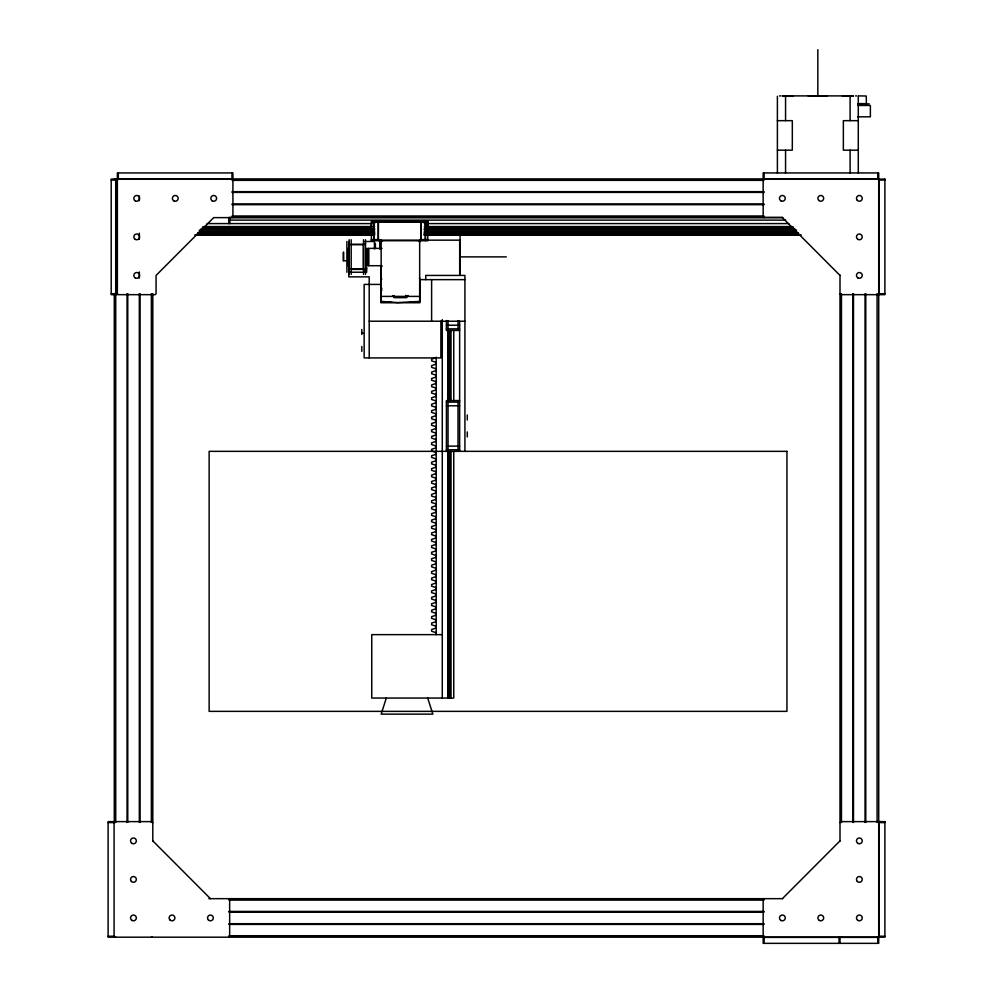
<?xml version="1.0" encoding="UTF-8"?>
<svg xmlns="http://www.w3.org/2000/svg" width="993" height="993" viewBox="0 0 993 993"><rect width="100%" height="100%" fill="white"/><g stroke="black" fill="none" stroke-linecap="round" stroke-linejoin="round"><path stroke-width="1.49" d="M406.745 295.641L406.162 296.783L394.655 296.783L394.072 295.641M406.882 295.827L406.298 296.981L394.519 296.981L393.936 295.827M386.327 698.054L381.163 714.128L432.874 714.128L427.698 698.054M790.788 96.234L785.178 96.234M408.024 295.542L406.596 297.664L394.221 297.664L392.794 295.542M427.797 229.47L427.797 227.993M827.008 96.284L808.203 95.899M782.372 898.665L840.004 840.885M231.965 217.628L232.921 216.66L232.921 180.068L231.965 179.1L118.328 179.1L117.36 180.068L117.36 293.705L118.328 294.66L155.107 294.66L156.075 293.705L156.075 275.409L213.706 217.628L782.608 217.628M390.783 301.984L381.151 301.984M419.667 301.984L410.035 301.984M228.688 937.181L229.644 936.225L229.644 899.633L228.688 898.665M878.718 293.705L877.762 294.66L840.972 294.66L840.004 293.705M764.126 898.665L763.158 899.633L763.158 936.225L764.126 937.181M840.004 822.589L840.972 821.621L877.762 821.621L878.718 822.589M877.762 937.181L878.718 936.225L878.718 180.068L877.762 179.1L764.126 179.1L763.158 180.068L763.158 216.66L764.126 217.628M427.797 227.087L427.983 226.069M436.212 357.654L431.62 359.181L431.62 360.869L436.212 362.395M436.212 364.096L431.62 365.61L431.62 367.311L436.212 368.837M436.212 370.526L431.62 372.052L431.62 373.74L436.212 375.267M436.212 376.968L431.62 378.494L431.62 380.182L436.212 381.709M436.212 383.397L431.62 384.924L431.62 386.625L436.212 388.139M436.212 389.839L431.62 391.366L431.62 393.054L436.212 394.581M436.212 396.281L431.62 397.796L431.62 399.496L436.212 401.023M436.212 402.711L431.62 404.238L431.62 405.926L436.212 407.453M436.212 409.153L431.62 410.68L431.62 412.368L436.212 413.895M436.212 415.583L431.62 417.11L431.62 418.81L436.212 420.324M436.212 422.025L431.62 423.552L431.62 425.24L436.212 426.767M436.212 428.455L431.62 429.981L431.62 431.682L436.212 433.209M436.212 434.897L431.62 436.423L431.62 438.112L436.212 439.638M436.212 441.339L431.62 442.853L431.62 444.554L436.212 446.08M436.212 447.769L431.62 449.295L431.62 450.996L436.212 452.51M436.212 454.211L431.62 455.737L431.62 457.425L436.212 458.952M436.212 460.64L431.62 462.167L431.62 463.868L436.212 465.394M436.212 467.082L431.62 468.609L431.62 470.297L436.212 471.824M436.212 473.524L431.62 475.039L431.62 476.739L436.212 478.266M436.212 479.954L431.62 481.481L431.62 483.169L436.212 484.696M436.212 486.396L431.62 487.923L431.62 489.611L436.212 491.138M436.212 492.826L431.62 494.353L431.62 496.053L436.212 497.567M436.212 499.268L431.62 500.795L431.62 502.483L436.212 504.01M436.212 505.71L431.62 507.224L431.62 508.925L436.212 510.452M436.212 512.14L431.62 513.666L431.62 515.355L436.212 516.881M436.212 518.582L431.62 520.109L431.62 521.797L436.212 523.323M436.212 525.012L431.62 526.538L431.62 528.239L436.212 529.753M436.212 531.454L431.62 532.98L431.62 534.668L436.212 536.195M436.212 537.883L431.62 539.41L431.62 541.111L436.212 542.637M436.212 544.325L431.62 545.852L431.62 547.54L436.212 549.067M436.212 550.767L431.62 552.282L431.62 553.982L436.212 555.509M436.212 557.197L431.62 558.724L431.62 560.424L436.212 561.939M436.212 563.639L431.62 565.166L431.62 566.854L436.212 568.381M436.212 570.069L431.62 571.596L431.62 573.296L436.212 574.823M436.212 576.511L431.62 578.038L431.62 579.726L436.212 581.253M436.212 582.953L431.62 584.467L431.62 586.168L436.212 587.695M436.212 589.383L431.62 590.909L431.62 592.598L436.212 594.124M436.212 595.825L431.62 597.352L431.62 599.04L436.212 600.566M436.212 602.255L431.62 603.781L431.62 605.482L436.212 606.996M436.212 608.697L431.62 610.223L431.62 611.911L436.212 613.438M436.212 615.139L431.62 616.653L431.62 618.354L436.212 619.88M436.212 621.568L431.62 623.095L431.62 624.783L436.212 626.31M436.212 628.01L431.62 629.537L431.62 631.225L436.212 632.752M844.894 96.234L850.492 96.234M364.803 241.51L374.435 241.485L374.435 248.908M779.542 95.899L780.846 95.899M782.298 95.899L853.372 95.899M855.482 95.899L856.76 95.899M858.672 95.899L866.256 96.011L866.38 103.607L858.3 103.607M782.683 96.284L793.283 96.284M842.399 96.284L852.987 96.284M857.89 103.905L869.223 103.905M857.642 105.457L870.377 105.457L870.377 116.814L857.642 116.814M777.395 120.662L792.315 120.662L792.315 150.179L777.395 150.179M858.287 120.662L843.355 120.662L843.355 150.179L858.287 150.179M114.282 178.914L878.718 178.914L878.718 172.943L763.158 172.943L763.158 178.914M111.204 180.068L117.174 180.068M878.917 180.068L884.887 180.068M232.089 180.354L764.014 180.354M232.089 191.674L764.014 191.674M232.089 192.394L764.014 192.394M232.089 203.95L764.014 203.95M232.089 204.67L764.014 204.67M232.089 215.99L764.014 215.99M228.986 217.43L782.621 217.43M228.812 220.123L785.711 220.123M371.382 222.047L373.703 222.047M373.889 222.047L378.221 222.047M378.42 222.047L420.796 222.047M420.982 222.047L425.314 222.047M425.513 222.047L427.822 222.047M207.09 223.586L374.634 223.586M424.272 223.586L788.814 223.586M371.382 224.939L371.382 230.14M427.822 224.939L427.064 224.939L427.064 230.14L427.822 230.14M203.987 226.553L374.634 226.553M424.272 226.553L791.918 226.553M202.435 227.025L371.531 227.025M427.375 227.025L793.469 227.025M202.435 227.881L371.531 227.881M427.375 227.881L793.469 227.881M202.435 228.8L374.634 228.8M424.272 228.8L793.469 228.8M200.884 229.011L374.634 229.011M424.272 229.011L795.021 229.011M427.822 229.768L427.251 225.349M199.332 230.091L374.634 230.091M424.272 230.091L796.572 230.091M199.332 231.617L374.634 231.617M424.272 231.617L796.572 231.617M197.781 232.722L374.634 232.722M424.272 232.722L798.124 232.722M197.781 232.983L374.634 232.983M424.272 232.983L798.124 232.983M197.781 233.827L374.634 233.827M424.272 233.827L798.124 233.827M196.242 234.571L374.634 234.571M424.272 234.571L799.675 234.571M194.69 234.969L374.634 234.969M423.924 234.969L801.227 234.969M371.382 239.574L373.703 239.574M373.889 239.574L378.221 239.574M420.982 239.574L425.314 239.574M425.513 239.574L427.822 239.574M371.382 240.157L373.703 240.157M373.889 240.157L378.221 240.157M378.42 240.157L459.685 240.157L459.685 275.111M351.199 244.39L363.401 244.39L363.401 269.388L351.199 269.388M350.355 244.588L363.848 244.588M381.995 248.387L368.602 248.387L368.602 265.714L381.995 265.714M459.685 256.889L506.318 256.889M346.681 260.737L343.28 260.737L343.28 252.458M381.151 266.484L381.871 266.484M348.816 268.842L366.665 268.842M350.355 269.19L363.848 269.19M348.816 272.231L366.665 272.231L366.665 267.291M464.923 279.641L419.878 279.641L419.878 302.753L380.952 302.753L380.952 266.124M380.952 284.42L364.158 284.42L364.158 357.914L440.88 357.914L440.88 321.223M111.204 293.705L117.174 293.705M878.917 293.705L884.887 293.705M381.151 296.398L419.667 296.398M369.21 321.223L464.923 321.223M446.416 325.207L459.635 325.207M446.416 328.857L459.635 328.857M459.635 330.433L446.416 330.433L446.416 320.553M361.812 333.164L362.979 333.164M459.635 400.564L446.416 400.564L446.416 451.343M446.416 402.128L459.635 402.128M446.416 405.777L459.635 405.777M446.416 446.118L459.635 446.118M446.416 449.767L459.635 449.767M442.282 634.639L371.754 634.639L371.754 698.054L453.764 698.054L453.764 451.654M108.113 822.589L114.083 822.589L115.051 821.621L151.842 821.621L152.798 822.589M878.917 822.589L884.887 822.589M208.828 898.665L782.621 898.665M228.986 900.105L764.014 900.105M228.986 911.425L764.014 911.425M228.986 912.145L764.014 912.145M228.986 923.701L764.014 923.701M228.986 924.421L764.014 924.421M228.986 935.741L764.014 935.741M108.113 936.225L114.083 936.225L115.051 937.181M878.917 936.225L884.887 936.225M114.282 937.181L878.532 937.181M782.372 217.628L840.004 275.409M152.798 840.885L210.442 898.665M877.762 172.943L877.762 178.914M877.762 937.38L877.762 943.35M877.08 293.655L877.08 822.44M865.772 293.655L865.772 822.44M865.04 293.655L865.04 822.44M858.287 96.284L858.287 172.943M853.484 293.655L853.484 822.44M852.764 293.655L852.764 822.44M850.107 96.284L850.107 120.662M850.107 150.179L850.107 172.943M841.456 293.655L841.456 822.44M840.004 275.049L840.004 841.046M840.004 937.38L840.004 943.35M839.048 937.38L839.048 943.35M817.835 49.65L817.835 96.284M785.562 96.284L785.562 120.662M785.562 150.179L785.562 172.943M777.395 96.284L777.395 172.943M764.126 172.943L764.126 178.914M764.126 937.38L764.126 943.35M467.281 415L467.281 419.977M467.281 431.918L467.281 436.908M464.923 451.343L464.923 275.433L425.749 275.433L425.749 279.641M460.069 235.465L460.069 275.26M459.635 321.223L459.635 451.343M458.009 320.553L458.009 330.433M458.009 400.564L458.009 451.343M453.764 330.781L453.764 400.514M451.021 330.781L451.021 400.514M451.021 451.654L451.021 698.054M450.09 330.781L450.09 400.514M450.09 451.654L450.09 698.054M448.985 330.781L448.985 400.514M448.985 451.654L448.985 698.054M448.042 320.553L448.042 330.433M448.042 400.564L448.042 451.343M447.731 330.781L447.731 400.514M447.731 451.654L447.731 698.054M442.282 319.634L442.282 698.054M436.212 357.157L436.212 634.639M431.62 279.641L431.62 321.223M419.667 240.157L419.667 301.413L397.709 302.567L381.151 301.413L381.151 240.157M405.789 295.331L405.789 297.341M380.133 240.083L380.133 248.784M379.748 240.393L379.748 248.933M375.404 243.409L375.404 248.486M371.233 225.548L371.233 229.532L371.047 227.993M371.047 226.069L371.047 227.087M369.21 357.914L369.21 276.861L348.816 276.861L348.816 265.702M368.477 248.387L368.477 265.714M367.224 248.387L367.224 265.714M366.926 248.387L366.926 265.714M365.548 239.723L365.548 274.391M363.848 243.434L363.848 244.737M363.848 268.631L363.848 270.369M363.525 239.723L363.525 274.391M361.812 329.477L361.812 334.467M361.812 346.408L361.812 351.385M351.199 239.723L351.199 274.391M349.176 239.723L349.176 274.391M349.064 248.387L349.064 265.714M348.816 241.485L348.816 248.908M347.811 248.387L347.811 265.714M346.892 241.485L346.892 272.293M343.665 252.073L343.665 260.737M232.921 178.914L232.921 172.943L117.36 172.943L117.36 178.914M231.965 172.943L231.965 178.914M229.842 217.628L229.842 223.599M228.874 217.628L228.874 223.599M152.798 293.655L152.798 841.046M151.358 293.655L151.358 822.44M140.038 293.655L140.038 822.44M139.318 195.969L139.318 200.623M139.318 233.181L139.318 239.387M139.318 271.945L139.318 278.152M139.318 293.655L139.318 822.44M127.762 293.655L127.762 822.44M127.042 293.655L127.042 822.44M118.328 172.943L118.328 178.914M115.722 822.44L115.722 178.914A1.44 1.44 0 0 0 114.704 179.336M114.282 293.655L114.282 822.44M152.078 936.995A1.44 1.44 0 0 1 151.358 937.181M115.722 937.181A1.44 1.44 0 0 1 115.002 936.995M877.998 936.995A1.44 1.44 0 0 1 877.278 937.181M841.642 937.181A1.44 1.44 0 0 1 840.922 936.995M381.151 242.168A1.44 1.44 0 0 1 381.871 240.927M382.218 240.778A1.44 1.44 0 0 1 382.59 240.728M419.667 277.804A1.44 1.44 0 0 1 419.48 278.524M381.871 279.058A1.44 1.44 0 0 1 381.151 277.804M418.227 240.728A1.44 1.44 0 0 1 418.599 240.778M419.48 241.448A1.44 1.44 0 0 1 419.667 242.168M381.846 290.502A2.271 2.271 0 0 1 381.846 288.231M117.174 179.1L111.204 179.1L111.204 294.66L117.174 294.66L117.174 179.1M884.887 179.1L878.917 179.1L878.917 294.66L884.887 294.66L884.887 179.1M373.703 221.464L371.382 221.464L371.382 240.728L373.703 240.728L373.703 221.464M378.221 221.464L373.889 221.464L373.889 240.728L378.221 240.728L378.221 221.464M420.796 221.464L378.42 221.464L378.42 240.728L420.796 240.728L420.796 221.464M425.314 221.464L420.982 221.464L420.982 240.728L425.314 240.728L425.314 221.464M427.822 221.464L425.513 221.464L425.513 240.728L427.822 240.728L427.822 221.464M786.94 451.343L209.138 451.343L209.138 711.36L786.94 711.36L786.94 451.343M114.083 821.621L108.113 821.621L108.113 937.181L114.083 937.181L114.083 821.621M884.887 821.621L878.917 821.621L878.917 937.181L884.887 937.181L884.887 821.621M878.718 937.38L763.158 937.38L763.158 943.35L878.718 943.35L878.718 937.38M212.266 200.859A2.892 2.892 0 0 0 216.598 198.364A2.892 2.892 0 0 0 212.266 195.857A2.892 2.892 0 0 0 212.266 200.859M173.837 200.859A2.892 2.892 0 0 0 178.181 198.364A2.892 2.892 0 0 0 173.837 195.857A2.892 2.892 0 0 0 173.837 200.859M135.271 277.903A2.892 2.892 0 0 0 139.603 275.409A2.892 2.892 0 0 0 135.271 272.901A2.892 2.892 0 0 0 135.271 277.903M135.271 239.387A2.892 2.892 0 0 0 139.603 236.88A2.892 2.892 0 0 0 135.271 234.385A2.892 2.892 0 0 0 135.271 239.387M135.271 200.859A2.892 2.892 0 0 0 139.603 198.364A2.892 2.892 0 0 0 135.271 195.857A2.892 2.892 0 0 0 135.271 200.859M169.964 919.965A2.892 2.892 0 0 0 174.805 918.674A2.892 2.892 0 0 0 171.268 915.136A2.892 2.892 0 0 0 169.964 919.965M131.399 881.449A2.892 2.892 0 0 0 136.24 880.158A2.892 2.892 0 0 0 132.702 876.62A2.892 2.892 0 0 0 131.399 881.449M131.995 843.392A2.892 2.892 0 0 0 136.339 840.885A2.892 2.892 0 0 0 131.995 838.377A2.892 2.892 0 0 0 131.995 843.392M208.393 919.965A2.892 2.892 0 0 0 213.222 918.674A2.892 2.892 0 0 0 209.684 915.136A2.892 2.892 0 0 0 208.393 919.965M131.995 920.424A2.892 2.892 0 0 0 136.339 917.929A2.892 2.892 0 0 0 131.995 915.422A2.892 2.892 0 0 0 131.995 920.424M780.92 920.424A2.892 2.892 0 0 0 785.264 917.929A2.892 2.892 0 0 0 780.92 915.422A2.892 2.892 0 0 0 780.92 920.424M819.349 920.424A2.892 2.892 0 0 0 823.681 917.929A2.892 2.892 0 0 0 819.349 915.422A2.892 2.892 0 0 0 819.349 920.424M857.915 843.392A2.892 2.892 0 0 0 862.247 840.885A2.892 2.892 0 0 0 857.915 838.377A2.892 2.892 0 0 0 857.915 843.392M857.319 881.449A2.892 2.892 0 0 0 862.16 880.158A2.892 2.892 0 0 0 858.61 876.62A2.892 2.892 0 0 0 857.319 881.449M857.915 920.424A2.892 2.892 0 0 0 862.247 917.929A2.892 2.892 0 0 0 857.915 915.422A2.892 2.892 0 0 0 857.915 920.424M780.92 200.859A2.892 2.892 0 0 0 785.264 198.364A2.892 2.892 0 0 0 780.92 195.857A2.892 2.892 0 0 0 780.92 200.859M818.753 200.4A2.892 2.892 0 0 0 823.582 199.109A2.892 2.892 0 0 0 820.044 195.571A2.892 2.892 0 0 0 818.753 200.4M857.915 277.903A2.892 2.892 0 0 0 862.247 275.409A2.892 2.892 0 0 0 857.915 272.901A2.892 2.892 0 0 0 857.915 277.903M857.915 239.387A2.892 2.892 0 0 0 862.247 236.88A2.892 2.892 0 0 0 857.915 234.385A2.892 2.892 0 0 0 857.915 239.387M857.319 200.4A2.892 2.892 0 0 0 862.16 199.109A2.892 2.892 0 0 0 858.61 195.571A2.892 2.892 0 0 0 857.319 200.4"/></g></svg>
